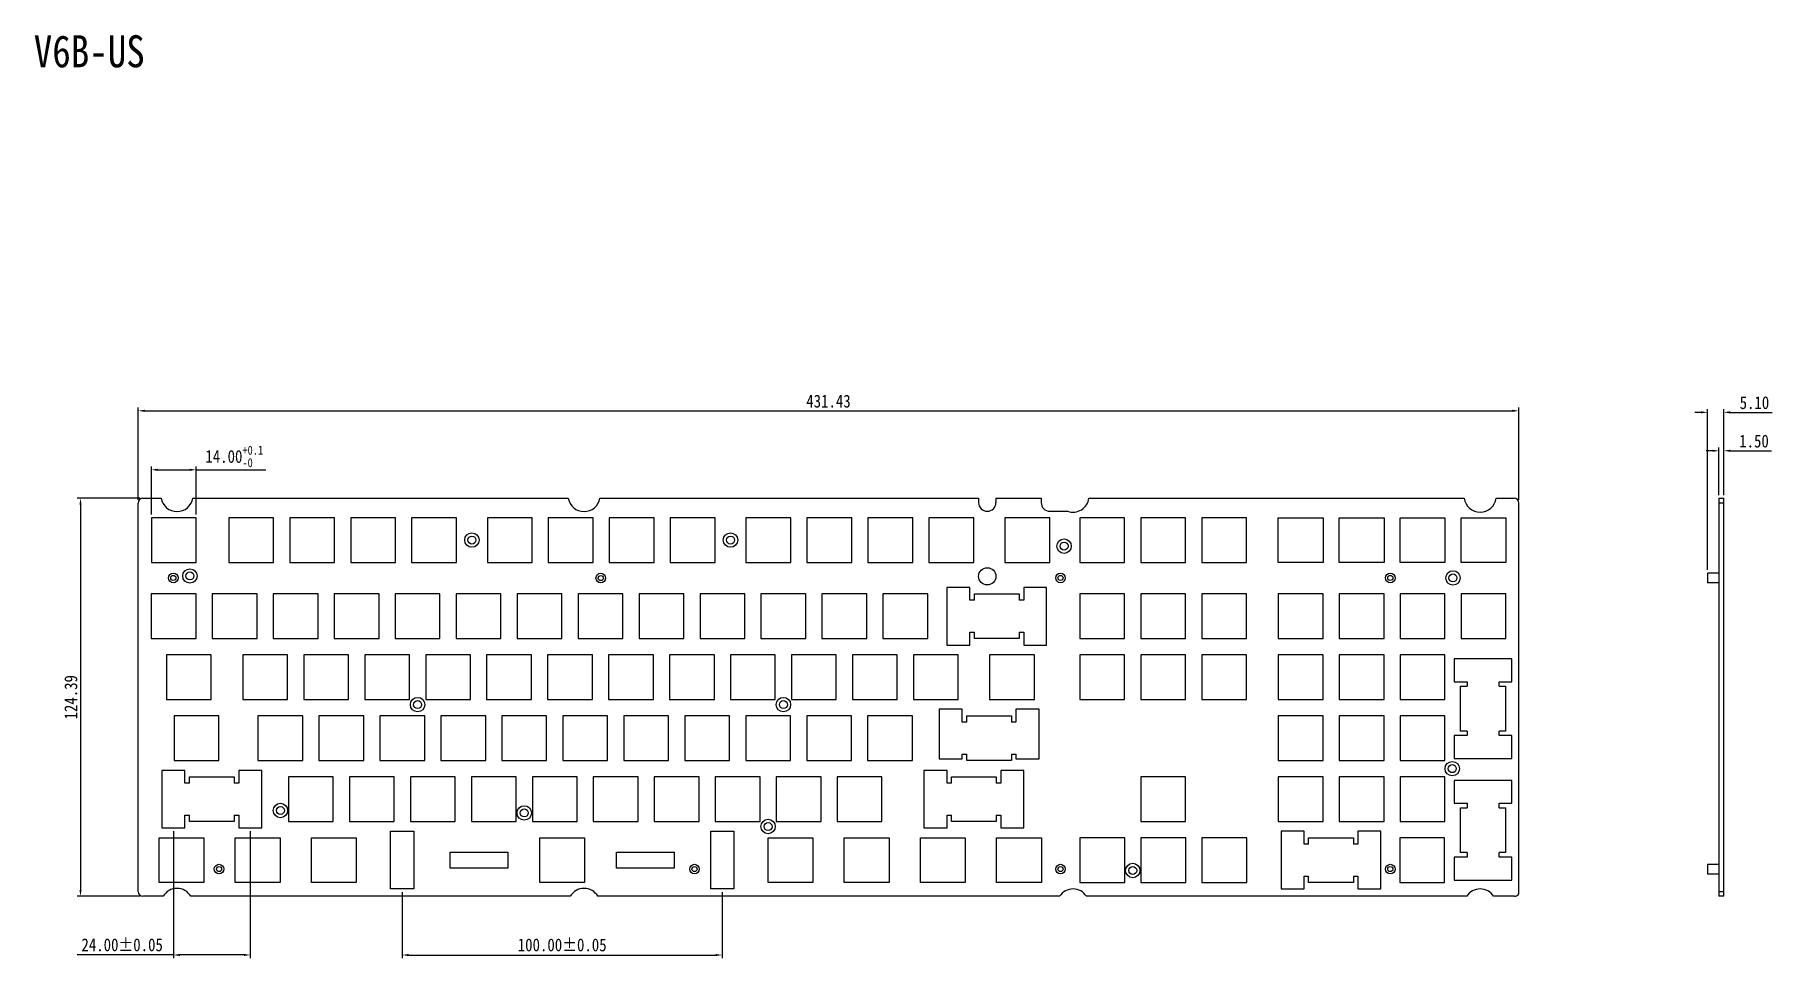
# Model space of a CAD drawing. Header units: millimetres. Extents: x -15 to 533, y -517 to 296.
# Drawn here: x -10 to 533, y -517 to -229 of the extents above; entities that cross this region are included whole.
import ezdxf

# ---------------------------------------------------------------- set-up
doc = ezdxf.new("R2010")
doc.units = ezdxf.units.MM
doc.header["$LTSCALE"] = 16.335
doc.header["$PDMODE"] = 3
doc.header["$PDSIZE"] = 8
doc.layers.get('0').update_dxf_attribs({"linetype": 'CONTINUOUS'})
doc.layers.get('Defpoints').update_dxf_attribs({"linetype": 'CONTINUOUS'})
doc.layers.add('标注尺寸', color=2, linetype='CONTINUOUS')
doc.layers.add('辅助线', color=8, linetype='CONTINUOUS')
doc.styles.get("Standard").update_dxf_attribs({"font": '', "width": 0.85, "height": 4})
doc.styles.get('Standard').set_extended_font_data('SimSun')
doc.dimstyles.get("Standard").update_dxf_attribs({"dimtxt": 2.5, "dimasz": 2, "dimexe": 1, "dimexo": 1, "dimgap": 1, "dimtad": 1, "dimzin": 1, "dimdsep": 46, "dimtxsty": 'Standard', "dimcen": 0.09, "dimadec": 0, "dimazin": 2, "dimtp": 0.01, "dimtm": 0.01, "dimtfac": 1, "dimtofl": 0, "dimtmove": 0, "dimatfit": 3, "dimfxl": 1, "dimtolj": 1, "dimarcsym": 0})

# ---------------------------------------------------------------- blocks, each defined once
blk = doc.blocks.new('*D15')
at = {"layer": 'Defpoints', "color": 0}
for p in [(453.32, -346.26), (21.89, -375.07), (453.32, -375.07)]:
    blk.add_point(p, dxfattribs=at)
at = {"layer": '标注尺寸', "color": 0, "lineweight": -2}
for p, q in [((21.89, -374.07), (21.89, -345.26)), ((23.89, -346.26), (451.32, -346.26)), ((453.32, -374.07), (453.32, -345.26))]:
    blk.add_line(p, q, dxfattribs=at)
at = {"layer": '标注尺寸', "color": 0}
for points in [[(23.89, -345.93), (23.89, -346.59), (21.89, -346.26)], [(451.32, -345.93), (451.32, -346.59), (453.32, -346.26)]]:
    blk.add_solid(points, dxfattribs=at)
at = {"layer": '标注尺寸', "color": 0, "insert": (237.61, -343.26), "char_height": 4, "attachment_point": 5}
blk.add_mtext('\\A1;431.43', dxfattribs=at)
blk = doc.blocks.new('*D16')
at = {"layer": 'Defpoints', "color": 0}
for p in [(23.39, -373.57), (3.89, -497.96), (23.39, -497.96)]:
    blk.add_point(p, dxfattribs=at)
at = {"layer": '标注尺寸', "color": 0, "lineweight": -2}
for p, q in [((22.39, -373.57), (2.89, -373.57)), ((3.89, -375.57), (3.89, -495.96)), ((22.39, -497.96), (2.89, -497.96))]:
    blk.add_line(p, q, dxfattribs=at)
at = {"layer": '标注尺寸', "color": 0}
for points in [[(3.56, -375.57), (4.22, -375.57), (3.89, -373.57)], [(3.56, -495.96), (4.22, -495.96), (3.89, -497.96)]]:
    blk.add_solid(points, dxfattribs=at)
at = {"layer": '标注尺寸', "color": 0, "insert": (0.89, -435.76), "char_height": 4, "attachment_point": 5, "rotation": 90}
blk.add_mtext('\\A1;124.39', dxfattribs=at)
blk = doc.blocks.new('*D17')
at = {"layer": 'Defpoints', "color": 0}
for p in [(517.37, -346.74), (517.37, -373.57), (512.27, -396.97)]:
    blk.add_point(p, dxfattribs=at)
at = {"layer": '标注尺寸', "color": 0, "lineweight": -2}
for p, q in [((510.27, -346.74), (508.27, -346.74)), ((512.27, -395.97), (512.27, -345.74)), ((517.37, -372.57), (517.37, -345.74)), ((519.37, -346.74), (532.51, -346.74))]:
    blk.add_line(p, q, dxfattribs=at)
at = {"layer": '标注尺寸', "color": 0}
for points in [[(510.27, -346.4), (510.27, -347.07), (512.27, -346.74)], [(519.37, -346.4), (519.37, -347.07), (517.37, -346.74)]]:
    blk.add_solid(points, dxfattribs=at)
at = {"layer": '标注尺寸', "color": 0, "insert": (526.94, -343.74), "char_height": 4, "attachment_point": 5}
blk.add_mtext('\\A1;5.10', dxfattribs=at)
blk = doc.blocks.new('*D18')
at = {"layer": 'Defpoints', "color": 0}
for p in [(517.37, -358.74), (515.87, -373.57), (517.37, -373.57)]:
    blk.add_point(p, dxfattribs=at)
at = {"layer": '标注尺寸', "color": 0, "lineweight": -2}
for p, q in [((515.87, -372.57), (515.87, -357.74)), ((517.37, -372.57), (517.37, -357.74)), ((513.87, -358.74), (511.87, -358.74)), ((519.37, -358.74), (532.25, -358.74))]:
    blk.add_line(p, q, dxfattribs=at)
at = {"layer": '标注尺寸', "color": 0}
for points in [[(513.87, -358.41), (513.87, -359.08), (515.87, -358.74)], [(519.37, -358.41), (519.37, -359.08), (517.37, -358.74)]]:
    blk.add_solid(points, dxfattribs=at)
at = {"layer": '标注尺寸', "color": 0, "insert": (526.81, -355.74), "char_height": 4, "attachment_point": 5}
blk.add_mtext('\\A1;1.50', dxfattribs=at)
blk = doc.blocks.new('*D19')
at = {"layer": 'Defpoints', "color": 0}
for p in [(40.02, -364.69), (26.02, -379.65), (40.02, -379.65)]:
    blk.add_point(p, dxfattribs=at)
at = {"layer": '标注尺寸', "color": 0, "lineweight": -2}
for p, q in [((26.02, -378.65), (26.02, -363.69)), ((40.02, -378.65), (40.02, -363.69)), ((28.02, -364.69), (38.02, -364.69)), ((40.02, -364.69), (61.84, -364.69))]:
    blk.add_line(p, q, dxfattribs=at)
at = {"layer": '标注尺寸', "color": 0}
for points in [[(28.02, -364.36), (28.02, -365.03), (26.02, -364.69)], [(38.02, -364.36), (38.02, -365.03), (40.02, -364.69)]]:
    blk.add_solid(points, dxfattribs=at)
at = {"layer": '标注尺寸', "color": 0, "insert": (51.93, -360.51), "char_height": 4, "attachment_point": 5}
blk.add_mtext('\\A1;14.00{\\H0.7x;\\S+0.1^ -0;}', dxfattribs=at)
blk = doc.blocks.new('*D25')
at = {"layer": 'Defpoints', "color": 0}
for p in [(32.93, -476.6), (56.93, -476.6), (56.93, -516.28)]:
    blk.add_point(p, dxfattribs=at)
at = {"layer": '标注尺寸', "color": 0, "lineweight": -2}
for p, q in [((32.93, -477.6), (32.93, -517.28)), ((56.93, -477.6), (56.93, -517.28)), ((32.93, -516.28), (2.88, -516.28)), ((54.93, -516.28), (34.93, -516.28))]:
    blk.add_line(p, q, dxfattribs=at)
at = {"layer": '标注尺寸', "color": 0}
for points in [[(34.93, -515.95), (34.93, -516.62), (32.93, -516.28)], [(54.93, -515.95), (54.93, -516.62), (56.93, -516.28)]]:
    blk.add_solid(points, dxfattribs=at)
at = {"layer": '标注尺寸', "color": 0, "insert": (16.9, -513.14), "char_height": 4, "attachment_point": 5}
blk.add_mtext('\\A1;24.00%%P0.05', dxfattribs=at)
blk = doc.blocks.new('*D26')
at = {"layer": 'Defpoints', "color": 0}
for p in [(104.4, -495.65), (204.4, -495.65), (204.4, -516.31)]:
    blk.add_point(p, dxfattribs=at)
at = {"layer": '标注尺寸', "color": 0, "lineweight": -2}
for p, q in [((104.4, -496.65), (104.4, -517.31)), ((204.4, -496.65), (204.4, -517.31)), ((106.4, -516.31), (202.4, -516.31))]:
    blk.add_line(p, q, dxfattribs=at)
at = {"layer": '标注尺寸', "color": 0}
for points in [[(106.4, -515.98), (106.4, -516.64), (104.4, -516.31)], [(202.4, -515.98), (202.4, -516.64), (204.4, -516.31)]]:
    blk.add_solid(points, dxfattribs=at)
at = {"layer": '标注尺寸', "color": 0, "insert": (154.4, -513.17), "char_height": 4, "attachment_point": 5}
blk.add_mtext('\\A1;100.00%%P0.05', dxfattribs=at)

msp = doc.modelspace()

# ---------------------------------------------------------------- linework, layer by layer
at = {"color": 7, "linetype": 'Continuous'}
for p, q in [((23.39, -373.571), (29.107, -373.571)), ((38.97, -373.571), (156.307, -373.571)), ((166.17, -373.571), (284.524, -373.571)), ((284.524, -373.571), (284.524, -374.951)), ((289.924, -373.571), (289.924, -374.951)), ((289.924, -373.571), (304.064, -373.571)), ((304.064, -373.571), (304.064, -374.951)), ((318.997, -373.571), (436.279, -373.571)), ((446.197, -373.571), (451.824, -373.571)), ((515.867, -373.571), (515.867, -497.958)), ((515.867, -373.571), (517.367, -373.571)), ((517.367, -497.958), (517.367, -373.571)), ((21.89, -496.458), (21.89, -375.071)), ((26.02, -379.651), (26.02, -393.651)), ((40.02, -379.651), (26.02, -379.651)), ((40.02, -393.651), (40.02, -379.651)), ((50.207, -379.651), (50.207, -393.651)), ((64.207, -379.651), (50.207, -379.651)), ((64.207, -393.651), (64.207, -379.651)), ((69.257, -379.651), (69.257, -393.651)), ((83.257, -379.651), (69.257, -379.651)), ((83.257, -393.651), (83.257, -379.651)), ((88.307, -379.651), (88.307, -393.651)), ((102.307, -379.651), (88.307, -379.651)), ((102.307, -393.651), (102.307, -379.651)), ((107.357, -379.651), (107.357, -393.651)), ((121.357, -379.651), (107.357, -379.651)), ((121.357, -393.651), (121.357, -379.651)), ((131.017, -379.651), (131.017, -393.651)), ((145.017, -379.651), (131.017, -379.651)), ((145.017, -393.651), (145.017, -379.651)), ((150.067, -379.651), (150.067, -393.651)), ((164.067, -379.651), (150.067, -379.651)), ((164.067, -393.651), (164.067, -379.651)), ((169.117, -379.651), (169.117, -393.651)), ((183.117, -379.651), (169.117, -379.651)), ((183.117, -393.651), (183.117, -379.651)), ((188.167, -379.651), (188.167, -393.651)), ((202.167, -379.651), (188.167, -379.651)), ((202.167, -393.651), (202.167, -379.651)), ((211.827, -379.651), (211.827, -393.651)), ((225.827, -379.651), (211.827, -379.651)), ((225.827, -393.651), (225.827, -379.651)), ((230.877, -379.651), (230.877, -393.651)), ((244.877, -379.651), (230.877, -379.651)), ((244.877, -393.651), (244.877, -379.651)), ((249.927, -379.651), (249.927, -393.651)), ((263.927, -379.651), (249.927, -379.651)), ((263.927, -393.651), (263.927, -379.651)), ((268.977, -379.651), (268.977, -393.651)), ((282.977, -379.651), (268.977, -379.651)), ((282.977, -393.651), (282.977, -379.651)), ((292.765, -379.651), (292.765, -393.651)), ((306.765, -379.651), (292.765, -379.651)), ((306.764, -377.651), (312.389, -377.651)), ((306.765, -393.651), (306.765, -379.651)), ((330.151, -379.651), (316.151, -379.651)), ((316.151, -379.651), (316.151, -393.651)), ((330.151, -393.651), (330.151, -379.651)), ((349.201, -379.651), (335.201, -379.651)), ((335.201, -379.651), (335.201, -393.651)), ((349.201, -393.651), (349.201, -379.651)), ((368.251, -379.651), (354.251, -379.651)), ((354.251, -379.651), (354.251, -393.651)), ((368.251, -393.651), (368.251, -379.651)), ((378.145, -379.651), (392.145, -379.651)), ((378.145, -393.651), (378.145, -379.651)), ((392.145, -379.651), (392.145, -393.651)), ((397.195, -379.651), (411.195, -379.651)), ((397.195, -393.651), (397.195, -379.651)), ((411.195, -379.651), (411.195, -393.651)), ((416.245, -379.651), (430.245, -379.651)), ((416.245, -393.651), (416.245, -379.651)), ((430.245, -379.651), (430.245, -393.651)), ((435.295, -379.651), (449.295, -379.651)), ((435.295, -393.651), (435.295, -379.651)), ((449.295, -379.651), (449.295, -393.651)), ((453.324, -497.172), (453.324, -375.071)), ((517.367, -375.071), (515.867, -375.071)), ((26.02, -393.651), (40.02, -393.651)), ((50.207, -393.651), (64.207, -393.651)), ((69.257, -393.651), (83.257, -393.651)), ((88.307, -393.651), (102.307, -393.651)), ((107.357, -393.651), (121.357, -393.651)), ((131.017, -393.651), (145.017, -393.651)), ((150.067, -393.651), (164.067, -393.651)), ((169.117, -393.651), (183.117, -393.651)), ((188.167, -393.651), (202.167, -393.651)), ((211.827, -393.651), (225.827, -393.651)), ((230.877, -393.651), (244.877, -393.651)), ((249.927, -393.651), (263.927, -393.651)), ((268.977, -393.651), (282.977, -393.651)), ((292.765, -393.651), (306.765, -393.651)), ((316.151, -393.651), (330.151, -393.651)), ((335.201, -393.651), (349.201, -393.651)), ((354.251, -393.651), (368.251, -393.651)), ((392.145, -393.651), (378.145, -393.651)), ((411.195, -393.651), (397.195, -393.651)), ((430.245, -393.651), (416.245, -393.651)), ((449.295, -393.651), (435.295, -393.651)), ((274.595, -401.435), (274.595, -419.435)), ((281.795, -401.435), (274.595, -401.435)), ((281.795, -405.435), (281.795, -401.435)), ((305.767, -401.435), (298.624, -401.435)), ((298.624, -401.435), (298.624, -405.435)), ((305.767, -419.435), (305.767, -401.435)), ((512.267, -396.973), (512.267, -399.973)), ((515.867, -396.973), (512.267, -396.973)), ((515.867, -399.973), (512.267, -399.973)), ((515.867, -400.02), (512.267, -400.02)), ((26.015, -403.45), (26.015, -417.45)), ((40.015, -403.45), (26.015, -403.45)), ((40.015, -417.45), (40.015, -403.45)), ((45.065, -403.45), (45.065, -417.45)), ((59.065, -403.45), (45.065, -403.45)), ((59.065, -417.45), (59.065, -403.45)), ((64.115, -403.45), (64.115, -417.45)), ((78.115, -403.45), (64.115, -403.45)), ((78.115, -417.45), (78.115, -403.45)), ((83.165, -403.45), (83.165, -417.45)), ((97.165, -403.45), (83.165, -403.45)), ((97.165, -417.45), (97.165, -403.45)), ((102.215, -403.45), (102.215, -417.45)), ((116.215, -403.45), (102.215, -403.45)), ((116.215, -417.45), (116.215, -403.45)), ((121.265, -403.45), (121.265, -417.45)), ((135.265, -403.45), (121.265, -403.45)), ((135.265, -417.45), (135.265, -403.45)), ((140.315, -403.45), (140.315, -417.45)), ((154.315, -403.45), (140.315, -403.45)), ((154.315, -417.45), (154.315, -403.45)), ((159.365, -403.45), (159.365, -417.45)), ((173.365, -403.45), (159.365, -403.45)), ((173.365, -417.45), (173.365, -403.45)), ((178.415, -403.45), (178.415, -417.45)), ((192.415, -403.45), (178.415, -403.45)), ((192.415, -417.45), (192.415, -403.45)), ((197.465, -403.45), (197.465, -417.45)), ((211.465, -403.45), (197.465, -403.45)), ((211.465, -417.45), (211.465, -403.45)), ((216.515, -403.45), (216.515, -417.45)), ((230.515, -403.45), (216.515, -403.45)), ((230.515, -417.45), (230.515, -403.45)), ((235.565, -403.45), (235.565, -417.45)), ((249.565, -403.45), (235.565, -403.45)), ((249.565, -417.45), (249.565, -403.45)), ((254.615, -403.45), (254.615, -417.45)), ((268.615, -403.45), (254.615, -403.45)), ((268.615, -417.45), (268.615, -403.45)), ((283.21, -405.435), (281.795, -405.435)), ((283.21, -405.435), (283.21, -403.45)), ((283.21, -403.45), (297.18, -403.45)), ((297.18, -403.45), (297.18, -405.435)), ((298.624, -405.435), (297.18, -405.435)), ((330.15, -403.45), (316.15, -403.45)), ((316.15, -403.45), (316.15, -417.45)), ((330.15, -417.45), (330.15, -403.45)), ((349.2, -403.45), (335.2, -403.45)), ((335.2, -403.45), (335.2, -417.45)), ((349.2, -417.45), (349.2, -403.45)), ((368.25, -403.45), (354.25, -403.45)), ((354.25, -403.45), (354.25, -417.45)), ((368.25, -417.45), (368.25, -403.45)), ((392.145, -403.45), (378.145, -403.45)), ((378.145, -403.45), (378.145, -417.45)), ((392.145, -417.45), (392.145, -403.45)), ((411.195, -403.45), (397.195, -403.45)), ((397.195, -403.45), (397.195, -417.45)), ((411.195, -417.45), (411.195, -403.45)), ((430.245, -403.45), (416.245, -403.45)), ((416.245, -403.45), (416.245, -417.45)), ((430.245, -417.45), (430.245, -403.45)), ((449.295, -403.45), (435.295, -403.45)), ((435.295, -403.45), (435.295, -417.45)), ((449.295, -417.45), (449.295, -403.45)), ((26.015, -417.45), (40.015, -417.45)), ((45.065, -417.45), (59.065, -417.45)), ((64.115, -417.45), (78.115, -417.45)), ((83.165, -417.45), (97.165, -417.45)), ((102.215, -417.45), (116.215, -417.45)), ((121.265, -417.45), (135.265, -417.45)), ((140.315, -417.45), (154.315, -417.45)), ((159.365, -417.45), (173.365, -417.45)), ((178.415, -417.45), (192.415, -417.45)), ((197.465, -417.45), (211.465, -417.45)), ((216.515, -417.45), (230.515, -417.45)), ((235.565, -417.45), (249.565, -417.45)), ((254.615, -417.45), (268.615, -417.45)), ((281.795, -415.435), (283.21, -415.435)), ((281.795, -419.435), (281.795, -415.435)), ((283.21, -417.45), (283.21, -415.435)), ((297.18, -417.45), (283.21, -417.45)), ((297.18, -415.435), (298.624, -415.435)), ((297.18, -415.435), (297.18, -417.45)), ((298.624, -415.435), (298.624, -419.435)), ((316.15, -417.45), (330.15, -417.45)), ((335.2, -417.45), (349.2, -417.45)), ((354.25, -417.45), (368.25, -417.45)), ((378.145, -417.45), (392.145, -417.45)), ((397.195, -417.45), (411.195, -417.45)), ((416.245, -417.45), (430.245, -417.45)), ((435.295, -417.45), (449.295, -417.45)), ((30.765, -422.5), (30.765, -436.5)), ((44.765, -422.5), (30.765, -422.5)), ((44.765, -436.5), (44.765, -422.5)), ((54.595, -422.5), (54.595, -436.5)), ((68.595, -422.5), (54.595, -422.5)), ((68.595, -436.5), (68.595, -422.5)), ((73.645, -422.5), (73.645, -436.5)), ((87.645, -422.5), (73.645, -422.5)), ((87.645, -436.5), (87.645, -422.5)), ((92.695, -422.5), (92.695, -436.5)), ((106.695, -422.5), (92.695, -422.5)), ((106.695, -436.5), (106.695, -422.5)), ((111.745, -422.5), (111.745, -436.5)), ((125.745, -422.5), (111.745, -422.5)), ((125.745, -436.5), (125.745, -422.5)), ((130.795, -422.5), (130.795, -436.5)), ((144.795, -422.5), (130.795, -422.5)), ((144.795, -436.5), (144.795, -422.5)), ((149.845, -422.5), (149.845, -436.5)), ((163.845, -422.5), (149.845, -422.5)), ((163.845, -436.5), (163.845, -422.5)), ((168.895, -422.5), (168.895, -436.5)), ((182.895, -422.5), (168.895, -422.5)), ((182.895, -436.5), (182.895, -422.5)), ((187.945, -422.5), (187.945, -436.5)), ((201.945, -422.5), (187.945, -422.5)), ((201.945, -436.5), (201.945, -422.5)), ((206.995, -422.5), (206.995, -436.5)), ((220.995, -422.5), (206.995, -422.5)), ((220.995, -436.5), (220.995, -422.5)), ((226.045, -422.5), (226.045, -436.5)), ((240.045, -422.5), (226.045, -422.5)), ((240.045, -436.5), (240.045, -422.5)), ((245.095, -422.5), (245.095, -436.5)), ((259.095, -422.5), (245.095, -422.5)), ((259.095, -436.5), (259.095, -422.5)), ((278.145, -422.5), (264.145, -422.5)), ((264.145, -422.5), (264.145, -436.5)), ((274.595, -419.435), (281.795, -419.435)), ((278.145, -436.5), (278.145, -422.5)), ((301.945, -422.5), (287.945, -422.5)), ((287.945, -422.5), (287.945, -436.5)), ((298.624, -419.435), (305.767, -419.435)), ((301.945, -436.5), (301.945, -422.5)), ((330.15, -422.5), (316.15, -422.5)), ((316.15, -422.5), (316.15, -436.5)), ((330.15, -436.5), (330.15, -422.5)), ((349.2, -422.5), (335.2, -422.5)), ((335.2, -422.5), (335.2, -436.5)), ((349.2, -436.5), (349.2, -422.5)), ((368.25, -422.5), (354.25, -422.5)), ((354.25, -422.5), (354.25, -436.5)), ((368.25, -436.5), (368.25, -422.5)), ((392.145, -422.5), (378.145, -422.5)), ((378.145, -422.5), (378.145, -436.5)), ((392.145, -436.5), (392.145, -422.5)), ((411.195, -422.5), (397.195, -422.5)), ((397.195, -422.5), (397.195, -436.5)), ((411.195, -436.5), (411.195, -422.5)), ((430.245, -422.5), (416.245, -422.5)), ((416.245, -422.5), (416.245, -436.5)), ((430.245, -436.5), (430.245, -422.5)), ((451.16, -423.755), (433.16, -423.755)), ((433.16, -423.755), (433.16, -430.898)), ((451.16, -430.898), (451.16, -423.755)), ((433.16, -430.898), (437.16, -430.898)), ((435.145, -432.342), (437.16, -432.342)), ((435.145, -446.312), (435.145, -432.342)), ((437.16, -430.898), (437.16, -432.342)), ((447.16, -430.898), (451.16, -430.898)), ((447.16, -432.342), (447.16, -430.898)), ((447.16, -432.342), (449.145, -432.342)), ((449.145, -432.342), (449.145, -446.312)), ((30.765, -436.5), (44.765, -436.5)), ((54.595, -436.5), (68.595, -436.5)), ((73.645, -436.5), (87.645, -436.5)), ((92.695, -436.5), (106.695, -436.5)), ((111.745, -436.5), (125.745, -436.5)), ((130.795, -436.5), (144.795, -436.5)), ((149.845, -436.5), (163.845, -436.5)), ((168.895, -436.5), (182.895, -436.5)), ((187.945, -436.5), (201.945, -436.5)), ((206.995, -436.5), (220.995, -436.5)), ((226.045, -436.5), (240.045, -436.5)), ((245.095, -436.5), (259.095, -436.5)), ((264.145, -436.5), (278.145, -436.5)), ((279.395, -439.535), (272.195, -439.535)), ((272.195, -439.535), (272.195, -455.035)), ((279.395, -443.535), (279.395, -439.535)), ((287.945, -436.5), (301.945, -436.5)), ((303.395, -439.535), (296.195, -439.535)), ((296.195, -439.535), (296.195, -443.535)), ((303.395, -455.035), (303.395, -439.535)), ((316.15, -436.5), (330.15, -436.5)), ((335.2, -436.5), (349.2, -436.5)), ((354.25, -436.5), (368.25, -436.5)), ((378.145, -436.5), (392.145, -436.5)), ((397.195, -436.5), (411.195, -436.5)), ((416.245, -436.5), (430.245, -436.5)), ((33.155, -441.55), (33.155, -455.55)), ((47.155, -441.55), (33.155, -441.55)), ((47.155, -455.55), (47.155, -441.55)), ((59.345, -441.55), (59.345, -455.55)), ((73.345, -441.55), (59.345, -441.55)), ((73.345, -455.55), (73.345, -441.55)), ((78.395, -441.55), (78.395, -455.55)), ((92.395, -441.55), (78.395, -441.55)), ((92.395, -455.55), (92.395, -441.55)), ((97.445, -441.55), (97.445, -455.55)), ((111.445, -441.55), (97.445, -441.55)), ((111.445, -455.55), (111.445, -441.55)), ((116.495, -441.55), (116.495, -455.55)), ((130.495, -441.55), (116.495, -441.55)), ((130.495, -455.55), (130.495, -441.55)), ((135.545, -441.55), (135.545, -455.55)), ((149.545, -441.55), (135.545, -441.55)), ((149.545, -455.55), (149.545, -441.55)), ((154.595, -441.55), (154.595, -455.55)), ((168.595, -441.55), (154.595, -441.55)), ((168.595, -455.55), (168.595, -441.55)), ((173.645, -441.55), (173.645, -455.55)), ((187.645, -441.55), (173.645, -441.55)), ((187.645, -455.55), (187.645, -441.55)), ((192.695, -441.55), (192.695, -455.55)), ((206.695, -441.55), (192.695, -441.55)), ((206.695, -455.55), (206.695, -441.55)), ((211.745, -441.55), (211.745, -455.55)), ((225.745, -441.55), (211.745, -441.55)), ((225.745, -455.55), (225.745, -441.55)), ((230.795, -441.55), (230.795, -455.55)), ((244.795, -441.55), (230.795, -441.55)), ((244.795, -455.55), (244.795, -441.55)), ((263.845, -441.55), (249.845, -441.55)), ((249.845, -441.55), (249.845, -455.55)), ((263.845, -455.55), (263.845, -441.55)), ((280.795, -443.535), (279.395, -443.535)), ((280.795, -441.55), (294.795, -441.55)), ((280.795, -443.535), (280.795, -441.55)), ((294.795, -441.55), (294.795, -443.535)), ((296.195, -443.535), (294.795, -443.535)), ((392.145, -441.55), (378.145, -441.55)), ((378.145, -441.55), (378.145, -455.55)), ((392.145, -455.55), (392.145, -441.55)), ((411.195, -441.55), (397.195, -441.55)), ((397.195, -441.55), (397.195, -455.55)), ((411.195, -455.55), (411.195, -441.55)), ((430.245, -441.55), (416.245, -441.55)), ((416.245, -441.55), (416.245, -455.55)), ((430.245, -455.55), (430.245, -441.55)), ((437.16, -447.727), (433.16, -447.727)), ((433.16, -447.727), (433.16, -454.927)), ((437.16, -446.312), (435.145, -446.312)), ((437.16, -446.312), (437.16, -447.727)), ((449.145, -446.312), (447.16, -446.312)), ((447.16, -447.727), (447.16, -446.312)), ((451.16, -447.727), (447.16, -447.727)), ((451.16, -454.927), (451.16, -447.727)), ((33.155, -455.55), (47.155, -455.55)), ((59.345, -455.55), (73.345, -455.55)), ((78.395, -455.55), (92.395, -455.55)), ((97.445, -455.55), (111.445, -455.55)), ((116.495, -455.55), (130.495, -455.55)), ((135.545, -455.55), (149.545, -455.55)), ((154.595, -455.55), (168.595, -455.55)), ((173.645, -455.55), (187.645, -455.55)), ((192.695, -455.55), (206.695, -455.55)), ((211.745, -455.55), (225.745, -455.55)), ((230.795, -455.55), (244.795, -455.55)), ((249.845, -455.55), (263.845, -455.55)), ((272.195, -455.035), (279.395, -455.035)), ((279.395, -453.535), (280.795, -453.535)), ((279.395, -455.035), (279.395, -453.535)), ((280.795, -455.55), (280.795, -453.535)), ((294.795, -455.55), (280.795, -455.55)), ((294.795, -453.535), (296.195, -453.535)), ((294.795, -453.535), (294.795, -455.55)), ((296.195, -453.535), (296.195, -455.035)), ((296.195, -455.035), (303.395, -455.035)), ((378.145, -455.55), (392.145, -455.55)), ((397.195, -455.55), (411.195, -455.55)), ((416.245, -455.55), (430.245, -455.55)), ((433.16, -454.927), (451.16, -454.927)), ((29.325, -458.6), (29.325, -476.6)), ((36.525, -458.6), (29.325, -458.6)), ((36.525, -462.6), (36.525, -458.6)), ((37.925, -462.6), (37.925, -460.6)), ((37.925, -460.6), (51.925, -460.6)), ((51.925, -460.6), (51.925, -462.6)), ((53.325, -458.6), (53.325, -462.6)), ((60.525, -458.6), (53.325, -458.6)), ((60.525, -476.6), (60.525, -458.6)), ((68.875, -460.6), (68.875, -474.6)), ((82.875, -460.6), (68.875, -460.6)), ((82.875, -474.6), (82.875, -460.6)), ((87.925, -460.6), (87.925, -474.6)), ((101.925, -460.6), (87.925, -460.6)), ((101.925, -474.6), (101.925, -460.6)), ((106.975, -460.6), (106.975, -474.6)), ((120.975, -460.6), (106.975, -460.6)), ((120.975, -474.6), (120.975, -460.6)), ((126.025, -460.6), (126.025, -474.6)), ((140.025, -460.6), (126.025, -460.6)), ((140.025, -474.6), (140.025, -460.6)), ((145.075, -460.6), (145.075, -474.6)), ((159.075, -460.6), (145.075, -460.6)), ((159.075, -474.6), (159.075, -460.6)), ((164.125, -460.6), (164.125, -474.6)), ((178.125, -460.6), (164.125, -460.6)), ((178.125, -474.6), (178.125, -460.6)), ((183.175, -460.6), (183.175, -474.6)), ((197.175, -460.6), (183.175, -460.6)), ((197.175, -474.6), (197.175, -460.6)), ((202.225, -460.6), (202.225, -474.6)), ((216.225, -460.6), (202.225, -460.6)), ((216.225, -474.6), (216.225, -460.6)), ((221.275, -460.6), (221.275, -474.6)), ((235.275, -460.6), (221.275, -460.6)), ((235.275, -474.6), (235.275, -460.6)), ((254.325, -460.6), (240.325, -460.6)), ((240.325, -460.6), (240.325, -474.6)), ((254.325, -474.6), (254.325, -460.6)), ((274.645, -458.6), (267.445, -458.6)), ((267.445, -458.6), (267.445, -476.6)), ((274.645, -462.6), (274.645, -458.6)), ((276.045, -460.6), (290.045, -460.6)), ((276.045, -462.6), (276.045, -460.6)), ((290.045, -460.6), (290.045, -462.6)), ((298.645, -458.6), (291.445, -458.6)), ((291.445, -458.6), (291.445, -462.6)), ((298.645, -476.6), (298.645, -458.6)), ((349.2, -460.6), (335.2, -460.6)), ((335.2, -460.6), (335.2, -474.6)), ((349.2, -474.6), (349.2, -460.6)), ((392.145, -460.6), (378.145, -460.6)), ((378.145, -460.6), (378.145, -474.6)), ((392.145, -474.6), (392.145, -460.6)), ((411.195, -460.6), (397.195, -460.6)), ((397.195, -460.6), (397.195, -474.6)), ((411.195, -474.6), (411.195, -460.6)), ((430.245, -460.6), (416.245, -460.6)), ((416.245, -460.6), (416.245, -474.6)), ((430.245, -474.6), (430.245, -460.6)), ((37.925, -462.6), (36.525, -462.6)), ((53.325, -462.6), (51.925, -462.6)), ((276.045, -462.6), (274.645, -462.6)), ((291.445, -462.6), (290.045, -462.6)), ((451.16, -461.755), (433.16, -461.755)), ((433.16, -461.755), (433.16, -468.898)), ((451.16, -468.898), (451.16, -461.755)), ((433.16, -468.898), (437.16, -468.898)), ((435.145, -470.342), (437.16, -470.342)), ((435.145, -484.312), (435.145, -470.342)), ((437.16, -468.898), (437.16, -470.342)), ((447.16, -468.898), (451.16, -468.898)), ((447.16, -470.342), (447.16, -468.898)), ((447.16, -470.342), (449.145, -470.342)), ((449.145, -470.342), (449.145, -484.312)), ((29.325, -476.6), (36.525, -476.6)), ((36.525, -476.6), (36.525, -472.6)), ((36.525, -472.6), (37.925, -472.6)), ((37.925, -474.6), (37.925, -472.6)), ((51.925, -474.6), (37.925, -474.6)), ((51.925, -472.6), (51.925, -474.6)), ((51.925, -472.6), (53.325, -472.6)), ((53.325, -472.6), (53.325, -476.6)), ((53.325, -476.6), (60.525, -476.6)), ((68.875, -474.6), (82.875, -474.6)), ((87.925, -474.6), (101.925, -474.6)), ((100.795, -495.65), (100.795, -477.65)), ((100.795, -477.65), (107.995, -477.65)), ((106.975, -474.6), (120.975, -474.6)), ((107.995, -477.65), (107.995, -495.65)), ((126.025, -474.6), (140.025, -474.6)), ((145.075, -474.6), (159.075, -474.6)), ((164.125, -474.6), (178.125, -474.6)), ((183.175, -474.6), (197.175, -474.6)), ((200.795, -495.65), (200.795, -477.65)), ((200.795, -477.65), (207.995, -477.65)), ((202.225, -474.6), (216.225, -474.6)), ((207.995, -477.65), (207.995, -495.65)), ((221.275, -474.6), (235.275, -474.6)), ((240.325, -474.6), (254.325, -474.6)), ((267.445, -476.6), (274.645, -476.6)), ((274.645, -472.6), (276.045, -472.6)), ((274.645, -476.6), (274.645, -472.6)), ((276.045, -474.6), (276.045, -472.6)), ((290.045, -474.6), (276.045, -474.6)), ((290.045, -472.6), (291.445, -472.6)), ((290.045, -472.6), (290.045, -474.6)), ((291.445, -472.6), (291.445, -476.6)), ((291.445, -476.6), (298.645, -476.6)), ((335.2, -474.6), (349.2, -474.6)), ((378.145, -474.6), (392.145, -474.6)), ((386.225, -477.635), (379.025, -477.635)), ((379.025, -477.635), (379.025, -495.635)), ((386.225, -481.635), (386.225, -477.635)), ((397.195, -474.6), (411.195, -474.6)), ((410.196, -477.635), (403.053, -477.635)), ((403.053, -477.635), (403.053, -481.635)), ((410.196, -495.635), (410.196, -477.635)), ((416.245, -474.6), (430.245, -474.6)), ((28.425, -493.65), (28.425, -479.65)), ((28.425, -479.65), (42.425, -479.65)), ((42.425, -479.65), (42.425, -493.65)), ((52.225, -493.65), (52.225, -479.65)), ((52.225, -479.65), (66.225, -479.65)), ((66.225, -479.65), (66.225, -493.65)), ((76.025, -493.65), (76.025, -479.65)), ((76.025, -479.65), (90.025, -479.65)), ((90.025, -479.65), (90.025, -493.65)), ((147.395, -493.65), (147.395, -479.65)), ((147.395, -479.65), (161.395, -479.65)), ((161.395, -479.65), (161.395, -493.65)), ((218.76, -479.65), (232.76, -479.65)), ((218.76, -493.65), (218.76, -479.65)), ((232.76, -479.65), (232.76, -493.65)), ((242.56, -479.65), (256.56, -479.65)), ((242.56, -493.65), (242.56, -479.65)), ((256.56, -479.65), (256.56, -493.65)), ((266.36, -479.65), (280.36, -479.65)), ((266.36, -493.65), (266.36, -479.65)), ((280.36, -479.65), (280.36, -493.65)), ((290.16, -479.65), (304.16, -479.65)), ((290.16, -493.65), (290.16, -479.65)), ((304.16, -479.65), (304.16, -493.65)), ((330.19, -479.65), (316.19, -479.65)), ((316.19, -479.65), (316.19, -493.65)), ((330.19, -493.65), (330.19, -479.65)), ((349.24, -479.65), (335.24, -479.65)), ((335.24, -479.65), (335.24, -493.65)), ((349.24, -493.65), (349.24, -479.65)), ((368.29, -479.65), (354.29, -479.65)), ((354.29, -479.65), (354.29, -493.65)), ((368.29, -493.65), (368.29, -479.65)), ((387.64, -481.635), (386.225, -481.635)), ((387.64, -479.65), (401.61, -479.65)), ((387.64, -481.635), (387.64, -479.65)), ((401.61, -479.65), (401.61, -481.635)), ((403.053, -481.635), (401.61, -481.635)), ((430.145, -479.65), (416.145, -479.65)), ((416.145, -479.65), (416.145, -493.65)), ((430.145, -493.65), (430.145, -479.65)), ((119.395, -489.15), (119.395, -484.15)), ((119.395, -484.15), (137.395, -484.15)), ((137.395, -484.15), (137.395, -489.15)), ((171.395, -489.15), (171.395, -484.15)), ((171.395, -484.15), (189.395, -484.15)), ((189.395, -484.15), (189.395, -489.15)), ((437.16, -485.727), (433.16, -485.727)), ((433.16, -485.727), (433.16, -492.927)), ((437.16, -484.312), (435.145, -484.312)), ((437.16, -484.312), (437.16, -485.727)), ((449.145, -484.312), (447.16, -484.312)), ((447.16, -485.727), (447.16, -484.312)), ((451.16, -485.727), (447.16, -485.727)), ((451.16, -492.927), (451.16, -485.727)), ((512.267, -487.958), (515.867, -487.958)), ((512.267, -487.958), (512.267, -490.958)), ((42.425, -493.65), (28.425, -493.65)), ((66.225, -493.65), (52.225, -493.65)), ((90.025, -493.65), (76.025, -493.65)), ((137.395, -489.15), (119.395, -489.15)), ((161.395, -493.65), (147.395, -493.65)), ((189.395, -489.15), (171.395, -489.15)), ((232.76, -493.65), (218.76, -493.65)), ((256.56, -493.65), (242.56, -493.65)), ((280.36, -493.65), (266.36, -493.65)), ((304.16, -493.65), (290.16, -493.65)), ((316.19, -493.65), (330.19, -493.65)), ((335.24, -493.65), (349.24, -493.65)), ((354.29, -493.65), (368.29, -493.65)), ((386.225, -491.635), (387.64, -491.635)), ((386.225, -495.635), (386.225, -491.635)), ((387.64, -493.65), (387.64, -491.635)), ((401.61, -493.65), (387.64, -493.65)), ((401.61, -491.635), (403.053, -491.635)), ((401.61, -491.635), (401.61, -493.65)), ((403.053, -491.635), (403.053, -495.635)), ((416.145, -493.65), (430.145, -493.65)), ((433.16, -492.927), (451.16, -492.927)), ((512.267, -490.958), (515.867, -490.958)), ((29.723, -497.958), (23.39, -497.958)), ((156.923, -497.958), (38.354, -497.958)), ((107.995, -495.65), (100.795, -495.65)), ((309.836, -497.958), (165.554, -497.958)), ((207.995, -495.65), (200.795, -495.65)), ((437.036, -497.958), (318.241, -497.958)), ((379.025, -495.635), (386.225, -495.635)), ((403.053, -495.635), (410.196, -495.635)), ((452.005, -497.958), (445.441, -497.958)), ((515.867, -496.458), (517.367, -496.458)), ((517.367, -497.958), (515.867, -497.958))]:
    msp.add_line(p, q, dxfattribs=at)
for centre, radius in [((126.187, -386.651), 2.25), ((126.187, -386.651), 1.25), ((206.997, -386.651), 2.25), ((206.997, -386.651), 1.25), ((311.22, -388.545), 2.25), ((311.22, -388.545), 1.25), ((38.065, -397.866), 2.25), ((287.224, -397.98), 2.7), ((432.745, -398.473), 2.25), ((38.065, -397.866), 1.25), ((432.745, -398.473), 1.25), ((109.22, -438.05), 2.25), ((109.22, -438.05), 1.25), ((223.52, -438.05), 2.25), ((223.52, -438.05), 1.25), ((432.52, -458.075), 2.25), ((432.52, -458.075), 1.25), ((66.365, -471.145), 2.25), ((66.365, -471.145), 1.25), ((142.55, -471.9), 2.25), ((142.55, -471.9), 1.25), ((218.75, -476.15), 2.25), ((218.75, -476.15), 1.25), ((332.69, -489.895), 2.25), ((332.69, -489.895), 1.25)]:
    msp.add_circle(centre, radius, dxfattribs=at)
for centre, radius, start, end in [((23.39, -375.071), 1.5, 90, 180), ((34.038, -372.747), 5, 189.48745, 350.51255), ((161.238, -372.747), 5, 189.48745, 350.51255), ((314.038, -372.931), 5, 250.7436, 352.64728), ((441.238, -372.931), 5, 187.35272, 352.64728), ((451.824, -375.071), 1.5, 0, 90), ((287.224, -374.951), 2.7, 180, 0), ((306.764, -374.951), 2.7, 180, 270), ((23.39, -496.458), 1.5, 180, 270), ((34.038, -500.483), 5, 30.32844, 149.67156), ((161.238, -500.483), 5, 30.32844, 149.67156), ((314.038, -500.667), 5, 32.80696, 147.19304), ((441.238, -500.667), 5, 32.80696, 147.19304), ((452.005, -496.458), 1.5, 270.00004, 331.57445)]:
    msp.add_arc(centre, radius, start, end, dxfattribs=at)
at = {"layer": '辅助线', "linetype": 'Continuous'}
for centre, radius in [((32.89, -398.473), 1.5), ((32.89, -398.473), 0.8), ((166.458, -398.52), 1.5), ((166.458, -398.52), 0.8), ((310.11, -398.473), 1.5), ((310.11, -398.473), 0.8), ((413.17, -398.473), 1.5), ((413.17, -398.473), 0.8), ((47.185, -489.458), 1.5), ((195.74, -489.458), 1.5), ((310.11, -489.458), 1.5), ((413.17, -489.458), 1.5), ((47.185, -489.458), 0.8), ((195.74, -489.458), 0.8), ((310.11, -489.458), 0.8), ((413.17, -489.458), 0.8)]:
    msp.add_circle(centre, radius, dxfattribs=at)

# ---------------------------------------------------------------- texts
at = {"layer": '标注尺寸', "insert": (-10.723, -228.92), "char_height": 10, "attachment_point": 1}
msp.add_mtext_dynamic_manual_height_columns('V6B-US', width=79.66251, gutter_width=20, heights=[0], dxfattribs=at)

# ---------------------------------------------------------------- dimensions: what is measured, and where the dimension line sits
at = {"layer": '标注尺寸'}
for base, p1, p2, picture, middle in [((453.324, -346.261), (21.89, -375.071), (453.324, -375.071), '*D15', (237.607, -343.261)), ((517.367, -346.736), (512.267, -396.973), (517.367, -373.571), '*D17', (526.938, -343.736)), ((517.367, -358.742), (515.867, -373.571), (517.367, -373.571), '*D18', (526.806, -355.742))]:
    dim = msp.add_linear_dim(base=base, p1=p1, p2=p2, dimstyle='Standard', dxfattribs=at)
    dim.commit()
    dim.dimension.update_dxf_attribs({"geometry": picture, "text_midpoint": middle})
for base, p1, p2, text, picture, middle in [((40.02, -364.695), (26.02, -379.651), (40.02, -379.651), '<>{\\H0.7x;\\S+0.1^ -0;}', '*D19', (51.931, -360.506)), ((204.395, -516.312), (104.395, -495.65), (204.395, -495.65), '<>%%P0.05', '*D26', (154.395, -513.167))]:
    dim = msp.add_linear_dim(base=base, p1=p1, p2=p2, text=text, dimstyle='Standard', dxfattribs=at)
    dim.commit()
    dim.dimension.update_dxf_attribs({"geometry": picture, "text_midpoint": middle})
dim = msp.add_linear_dim(base=(3.89, -497.958), p1=(23.39, -373.571), p2=(23.39, -497.958), angle=90, dimstyle='Standard', dxfattribs=at)
dim.commit()
dim.dimension.update_dxf_attribs({"geometry": '*D16', "text_midpoint": (0.89, -435.764)})
dim = msp.add_linear_dim(base=(56.925, -516.282), p1=(32.925, -476.6), p2=(56.925, -476.6), text='<>%%P0.05', dimstyle='Standard', dxfattribs=at)
dim.commit()
dim.dimension.update_dxf_attribs({"geometry": '*D25', "text_midpoint": (16.902, -516.282), "dimtype": 160})

doc.saveas('drawing.dxf')
